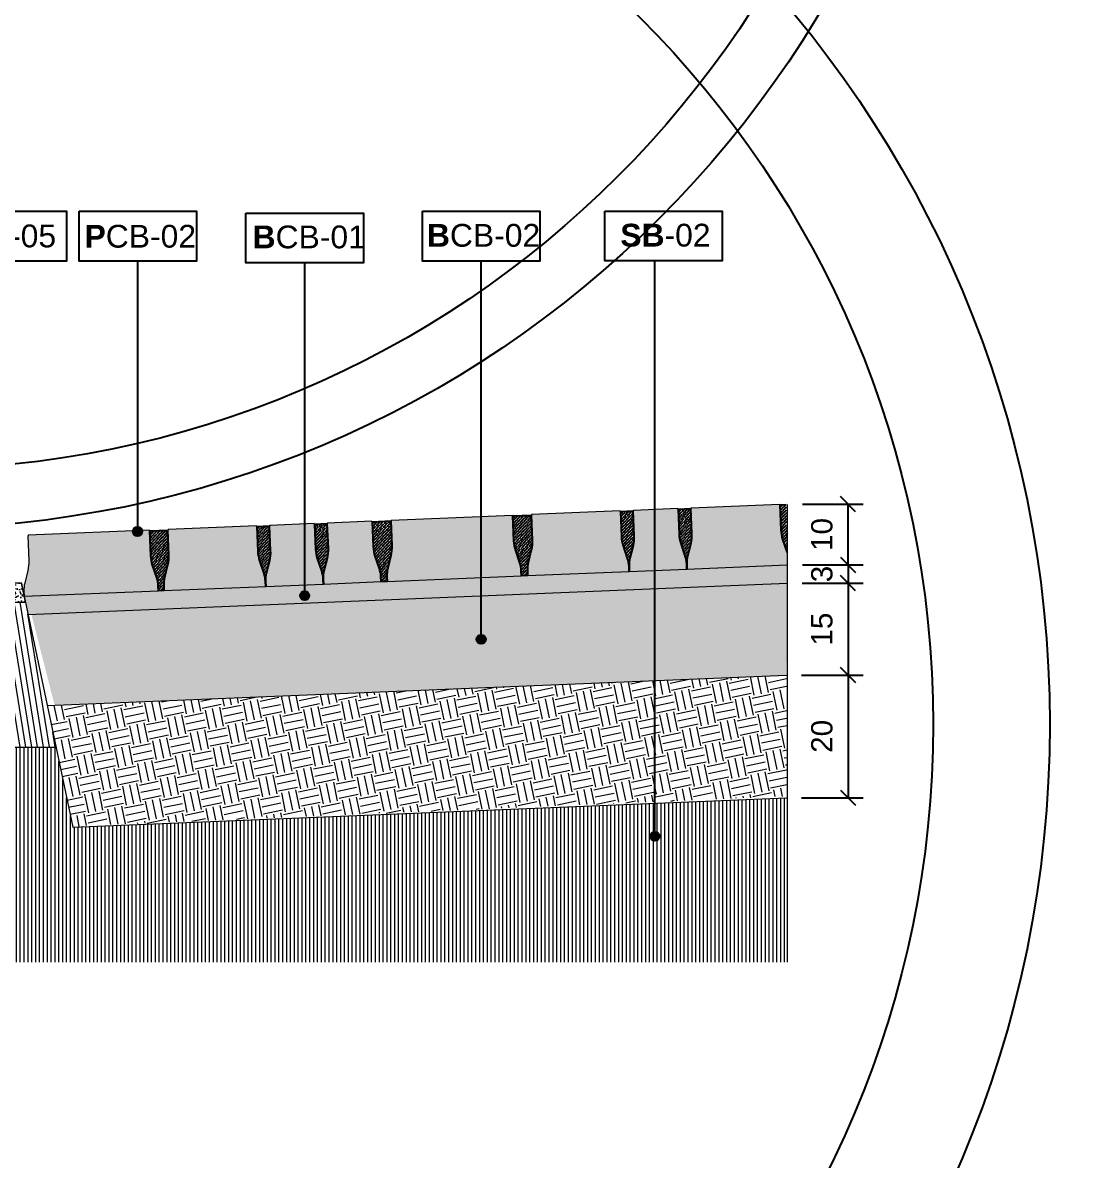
# Model space of a CAD drawing. Header units: metres. Extents: x -325 to 301, y -147 to 149.
# Drawn here: x 38.048 to 39.783, y 74.976 to 76.848 of the extents above; entities that cross this region are included whole.
import ezdxf

# ---------------------------------------------------------------- set-up
doc = ezdxf.new("R2010")
doc.units = ezdxf.units.M
doc.layers.get('Defpoints').update_dxf_attribs({"lineweight": 13})
doc.layers.add('-aux', color=50, linetype='Continuous', plot=False)
doc.layers.add('-AUX_MON', color=3, linetype='Continuous', plot=False)
doc.layers.add('0-TX-1_25', color=7, linetype='Continuous', true_color=0x3f4f7f)
doc.layers.add('EIT_3 TR sorra', color=7, linetype='Continuous', true_color=0xd8ceb0)
doc.layers.add('03-TR-Paviment_05_Open Joint Precast Pavements', color=7, linetype='Continuous', lineweight=5, true_color=0xb3b3b3)
doc.layers.add('3-TR tot_u', color=7, linetype='Continuous', lineweight=5, true_color=0x787878)
for name, color, linetype, lineweight in [('1-CM', 7, 'Continuous', 0), ('2-L-secció', 1, 'Continuous', 0), ('3-TR Formigó', 252, 'Continuous', 0), ('3-TR Seleccionat', 44, 'Continuous', 0), ('3-TR Tot-u', 37, 'Continuous', 0)]:
    doc.layers.add(name, color=color, linetype=linetype, lineweight=lineweight)
doc.layers.add('A-KEYPLAN_HATCH', color=7, linetype='Continuous')
doc.layers.add('A_TEXT_2', color=7, linetype='Continuous')
doc.styles.get("Standard").update_dxf_attribs({"font": 'arial.ttf'})
doc.dimstyles.new('ISO-25', dxfattribs={"dimtxt": 0.1, "dimasz": 0.1, "dimexe": 0.1, "dimexo": 0.1, "dimgap": 0.1, "dimtad": 1, "dimdec": 0, "dimlfac": 100, "dimzin": 9, "dimtxsty": 'Standard', "dimblk": 'OBLIQUE', "dimcen": 0.1, "dimadec": 0, "dimazin": 0, "dimtfac": 1, "dimtdec": 0, "dimtmove": 0, "dimatfit": 3, "dimldrblk": 'OBLIQUE', "dimfxl": 1, "dimarcsym": 0})
pattern_1 = [(46.79627933813833, (12.79471816925827, 4.584944828338198), (0.001601151891477259, 0.006690447711066968), [0.00853281250000006, -0.001706562500000013, 0, -0.001706562500000013])]

# ---------------------------------------------------------------- blocks, each defined once
blk = doc.blocks.new('hatch keyplan 2')
at = {"layer": 'A-KEYPLAN_HATCH'}
blk.add_lwpolyline([(0, 0.005476596624248486), (0.012874798693294, 0.005476596623793739), (0.012874798693294, -2.273736754432321e-13), (0, 0)], close=True, dxfattribs=at)
blk = doc.blocks.new('hatch keyplan')
at = {"layer": 'A-KEYPLAN_HATCH'}
blk.add_blockref('hatch keyplan 2', (1.430579833341536, 0.8521467901477053), dxfattribs=at)
blk = doc.blocks.new('PCB03')
at = {"layer": 'A-KEYPLAN_HATCH'}
blk.add_blockref('hatch keyplan', (-1.42957983326266, -0.8521467901535917), dxfattribs=at)
at = {"layer": 'A_TEXT_2', "insert": (0.0002022692309803231, 0.0039881901570753), "char_height": 0.0025, "attachment_point": 1}
blk.add_mtext_dynamic_manual_height_columns('\\pi0.00139;{\\fArial|b1|i0|c0|p34;P}CB-02', width=0.01456192034901793, gutter_width=0.015, heights=[0], dxfattribs=at)
blk = doc.blocks.new('B-CB01')
at = {"layer": 'A-KEYPLAN_HATCH'}
blk.add_blockref('hatch keyplan', (-1.430579833341536, -0.8521467901477052), dxfattribs=at)
at = {"layer": 'A_TEXT_2', "insert": (-0.0007977308478921419, 0.004105509799023688), "char_height": 0.0025, "attachment_point": 1}
blk.add_mtext_dynamic_manual_height_columns('\\pi0.00152;{\\fArial|b1|i0|c0|p34;B}CB-01', width=0.01456192034901793, gutter_width=0.015, heights=[0], dxfattribs=at)
blk = doc.blocks.new('B-CB02')
at = {"layer": 'A-KEYPLAN_HATCH'}
blk.add_blockref('hatch keyplan', (-1.430579833341536, -0.8521467901477053), dxfattribs=at)
at = {"layer": 'A_TEXT_2', "insert": (-0.0007977308478888112, 0.004087061300781514), "char_height": 0.0025, "attachment_point": 1}
blk.add_mtext_dynamic_manual_height_columns('\\pi0.00129;{\\fArial|b1|i0|c0|p34;B}CB-02', width=0.01456192034901793, gutter_width=0.015, heights=[0], dxfattribs=at)
blk = doc.blocks.new('SB-02')
at = {"layer": 'A-KEYPLAN_HATCH'}
blk.add_blockref('hatch keyplan', (-1.430579833341138, -0.8521467901475916), dxfattribs=at)
at = {"layer": 'A_TEXT_2', "insert": (-0.0007977306930945227, 0.004083503112326525), "char_height": 0.0025, "attachment_point": 1}
blk.add_mtext_dynamic_manual_height_columns('\\pi0.00249;{\\fArial|b1|i0|c0|p34;SB}-02', width=0.01456192034901793, gutter_width=0.015, heights=[0], dxfattribs=at)
blk = doc.blocks.new('POINT')
at = {"layer": '0-TX-1_25'}
h = blk.add_hatch(dxfattribs=at)
h.set_pattern_fill('ANGLE', color=256)
h.set_pattern_definition([(0, (-83.74681484067048, -12.72584030761209), (0, 6.985), [5.08, -1.905]), (90, (-83.74681484067048, -12.72584030761209), (-6.985, 4.277078946022131e-16), [5.08, -1.905])])
edge = h.paths.add_edge_path()
edge.add_arc((0, 0), 0.0075, 0, 360)
h = blk.add_hatch(color=256, dxfattribs=at)
h.dxf.hatch_style = 1
edge = h.paths.add_edge_path()
edge.add_arc((0, 0), 0.0075, 0, 360)
blk.add_circle((0, 0), 0.0075, dxfattribs=at)
blk = doc.blocks.new('K04')
at = {"layer": 'A-KEYPLAN_HATCH'}
blk.add_blockref('hatch keyplan', (-1.429579833261921, -0.8521467901527103), dxfattribs=at)
at = {"layer": 'A_TEXT_2', "insert": (0.0002022691850191993, 0.004020148491213238), "char_height": 0.0025, "attachment_point": 1}
blk.add_mtext_dynamic_manual_height_columns('\\pi0.00244;{\\fArial|b1|i0|c0|p34;K}C-05', width=0.01456192034901793, gutter_width=0.015, heights=[0], dxfattribs=at)
blk = doc.blocks.new('_Oblique')
at = {"color": 0, "lineweight": -2}
blk.add_line((-0.499999999995058, -0.4999999998130015), (0.500000000028669, 0.500000000163238), dxfattribs=at)
blk = doc.blocks.new('*D1068')
at = {"layer": '0-TX-1_25', "color": 0, "lineweight": -2, "transparency": 16777216}
for p, q in [((39.33098724827452, 76.0559426358903), (39.43093028781501, 76.0559426358903)), ((39.40593028781501, 75.95594263589031), (39.40593028781501, 76.0559426358903)), ((39.33098724827452, 75.95594263589031), (39.43093028781501, 75.95594263589031))]:
    blk.add_line(p, q, dxfattribs=at)
at = {"layer": 'Defpoints', "color": 0, "transparency": 16777216}
for p in [(39.30598724827453, 76.0559426358903), (39.40593028781501, 76.0559426358903), (39.30598724827453, 75.95594263589031)]:
    blk.add_point(p, dxfattribs=at)
at = {"layer": '0-TX-1_25', "color": 0, "lineweight": -2, "transparency": 16777216, "xscale": 0.025, "yscale": 0.025, "zscale": 0.025}
for p, rotation in [((39.40593028781501, 76.0559426358903), 90), ((39.40593028781501, 75.95594263589031), 270)]:
    blk.add_blockref('_Oblique', p, dxfattribs=dict(at, rotation=rotation))
at = {"layer": '0-TX-1_25', "color": 0, "transparency": 16777216, "insert": (39.36306023324477, 76.00594263589028), "char_height": 0.035, "attachment_point": 5, "rotation": 90}
blk.add_mtext('10', dxfattribs=at)
blk = doc.blocks.new('*D1069')
at = {"layer": '0-TX-1_25', "color": 0, "lineweight": -2, "transparency": 16777216}
for p, q in [((39.40593028781481, 75.95594263589031), (39.40593028781481, 75.98094263589032)), ((39.33098724827452, 75.95594263589031), (39.43093028781481, 75.95594263589031)), ((39.40593028781481, 75.95594263589031), (39.40593028781481, 75.92568268099716)), ((39.3306427503166, 75.92568268099716), (39.43093028781481, 75.92568268099716)), ((39.40593028781481, 75.92568268099716), (39.40593028781481, 75.90068268099715))]:
    blk.add_line(p, q, dxfattribs=at)
at = {"layer": 'Defpoints', "color": 0, "transparency": 16777216}
for p in [(39.30598724827453, 75.95594263589031), (39.3056427503166, 75.92568268099716), (39.40593028781481, 75.92568268099716)]:
    blk.add_point(p, dxfattribs=at)
at = {"layer": '0-TX-1_25', "color": 0, "lineweight": -2, "transparency": 16777216, "xscale": 0.025, "yscale": 0.025, "zscale": 0.025}
for p, rotation in [((39.40593028781481, 75.95594263589031), 270), ((39.40593028781481, 75.92568268099716), 90)]:
    blk.add_blockref('_Oblique', p, dxfattribs=dict(at, rotation=rotation))
at = {"layer": '0-TX-1_25', "color": 0, "transparency": 16777216, "insert": (39.36304829600036, 75.9408126584437), "char_height": 0.035, "attachment_point": 5, "rotation": 90}
blk.add_mtext('3', dxfattribs=at)
blk = doc.blocks.new('*D1070')
at = {"layer": '0-TX-1_25', "color": 0, "lineweight": -2, "transparency": 16777216}
for p, q in [((39.33097133995167, 75.92573532319112), (39.43093028781507, 75.92573532319112)), ((39.40593028781507, 75.92573532319112), (39.40593028781507, 75.77456181768581)), ((39.32960458709737, 75.77456181768581), (39.43093028781507, 75.77456181768581))]:
    blk.add_line(p, q, dxfattribs=at)
at = {"layer": 'Defpoints', "color": 0, "transparency": 16777216}
for p in [(39.30597133995168, 75.92573532319112), (39.30460458709737, 75.77456181768581), (39.40593028781507, 75.77456181768581)]:
    blk.add_point(p, dxfattribs=at)
at = {"layer": '0-TX-1_25', "color": 0, "lineweight": -2, "transparency": 16777216, "xscale": 0.025, "yscale": 0.025, "zscale": 0.025}
for p, rotation in [((39.40593028781507, 75.92573532319112), 90), ((39.40593028781507, 75.77456181768581), 270)]:
    blk.add_blockref('_Oblique', p, dxfattribs=dict(at, rotation=rotation))
at = {"layer": '0-TX-1_25', "color": 0, "transparency": 16777216, "insert": (39.36306023324483, 75.85014857043844), "char_height": 0.035, "attachment_point": 5, "rotation": 90}
blk.add_mtext('15', dxfattribs=at)
blk = doc.blocks.new('*D1071')
at = {"layer": '0-TX-1_25', "color": 0, "lineweight": -2, "transparency": 16777216}
for p, q in [((39.33089175396401, 75.7746145017928), (39.43093028781509, 75.7746145017928)), ((39.4059302878151, 75.7746145017928), (39.4059302878151, 75.57271883529805)), ((39.32964061799422, 75.57271883529805), (39.43093028781509, 75.57271883529805))]:
    blk.add_line(p, q, dxfattribs=at)
at = {"layer": 'Defpoints', "color": 0, "transparency": 16777216}
for p in [(39.30589175396401, 75.7746145017928), (39.30464061799422, 75.57271883529805), (39.4059302878151, 75.57271883529805)]:
    blk.add_point(p, dxfattribs=at)
at = {"layer": '0-TX-1_25', "color": 0, "lineweight": -2, "transparency": 16777216, "xscale": 0.025, "yscale": 0.025, "zscale": 0.025}
for p, rotation in [((39.4059302878151, 75.7746145017928), 90), ((39.4059302878151, 75.57271883529805), 270)]:
    blk.add_blockref('_Oblique', p, dxfattribs=dict(at, rotation=rotation))
at = {"layer": '0-TX-1_25', "color": 0, "transparency": 16777216, "insert": (39.36306023324485, 75.6736666685454), "char_height": 0.035, "attachment_point": 5, "rotation": 90}
blk.add_mtext('20', dxfattribs=at)

msp = doc.modelspace()

# ---------------------------------------------------------------- hatches: boundary and pattern name
at = {"layer": '03-TR-Paviment_05_Open Joint Precast Pavements'}
h = msp.add_hatch(color=256, dxfattribs=at)
h.dxf.hatch_style = 1
h.paths.add_polyline_path([(39.30598724827451, 75.95594263589028), (39.30599801248646, 75.97638212025812, 0.005990893516902897), (39.30564572645085, 75.9774875595508), (39.29884877589939, 75.99796437779122, -0.069922522780764), (39.29598765229232, 76.01360993428578), (39.29429151242408, 76.0547002184313), (39.29349498471321, 76.05466733972571), (39.14775837911458, 76.0494963688422), (39.14779319399588, 76.04865300801187), (39.14869280511919, 76.00752984761746, -0.06992249319359209), (39.1471308657725, 75.99170172290859), (39.14204465783909, 75.97073435902158, 0.0699224727899149), (39.14072125531323, 75.95732348518723), (39.14105927508427, 75.94913468074809)])
h = msp.add_hatch(color=256, dxfattribs=at)
h.dxf.hatch_style = 1
edge = h.paths.add_edge_path()
edge.add_line((38.868836559657, 75.93790477551984), (38.86849853985031, 75.94609358076866))
edge.add_arc((38.82012217814017, 75.94409668511116), 0.04841755843263124, 2.363732459721335, 18.36275158611052)
edge.add_line((38.86607436373364, 75.95934977016832), (38.85927740885285, 75.9798265998276))
edge.add_arc((38.91351225962812, 75.99782897905125), 0.05714459463788436, 182.3637299597449, 198.3627490860295, ccw=False)
edge.add_line((38.85641628712452, 75.99547215487516), (38.85472014732945, 76.03656243722116))
edge.add_line((38.85472014732945, 76.03656243722116), (38.85392362059982, 76.03652955739317))
edge.add_line((38.85392362059982, 76.03652955739317), (38.85388880772157, 76.03737291504821))
edge.add_line((38.85388880772157, 76.03737291504821), (38.65448716697602, 76.02914194444581))
edge.add_line((38.65448716697602, 76.02914194444581), (38.6545219789543, 76.02829858605232))
edge.add_line((38.6545219789543, 76.02829858605232), (38.65372545209263, 76.02826570924822))
edge.add_line((38.65372545209263, 76.02826570924822), (38.65542159240369, 75.98717542575947))
edge.add_arc((38.59832562064926, 75.98481859778171), 0.05714459404615684, -13.635285327070221, 2.3637337992128096, ccw=False)
edge.add_line((38.65385965175087, 75.97134729426999), (38.64877344552349, 75.95037994230876))
edge.add_arc((38.69582639893564, 75.93896595715366), 0.04841755344838625, 166.3647148787963, 182.363734005184)
edge.add_line((38.64745004225937, 75.93696906039685), (38.64778806249064, 75.92878025609879))
edge.add_line((38.64778806249064, 75.92878025609879), (38.868836559657, 75.93790477551984))
h = msp.add_hatch(color=256, dxfattribs=at)
h.dxf.hatch_style = 1
edge = h.paths.add_edge_path()
edge.add_line((39.04617684687119, 75.94522158882867), (39.04583882517317, 75.95341039469407))
edge.add_arc((38.99746246327176, 75.95141350577818), 0.04841755834569468, 2.363724479380584, 18.36274360577033)
edge.add_line((39.04341465090722, 75.96666658440758), (39.03661769601626, 75.9871434142995))
edge.add_arc((39.09085254432388, 76.00514579306582), 0.05714459215180658, 182.3637303040123, 198.3627494302961, ccw=False)
edge.add_line((39.03375657431841, 76.0027889686492), (39.03206043454365, 76.04387925053001))
edge.add_line((39.03206043454365, 76.04387925053001), (39.03126390639805, 76.04384637110627))
edge.add_line((39.03126390639805, 76.04384637110627), (39.03122909445024, 76.04468972880194))
edge.add_line((39.03122909445024, 76.04468972880194), (38.88552730172984, 76.03867540026337))
edge.add_line((38.88552730172984, 76.03867540026337), (38.88556211564008, 76.03783204032285))
edge.add_line((38.88556211564008, 76.03783204032285), (38.88476558730152, 76.0377991653187))
edge.add_line((38.88476558730152, 76.0377991653187), (38.88646172722861, 75.99670887994876))
edge.add_arc((38.82936576174954, 75.99435205483555), 0.05714458765798871, -13.635287937257772, 2.3637311890257138, ccw=False)
edge.add_line((38.88489978602932, 75.98088075029985), (38.8798135811976, 75.95991339839956))
edge.add_arc((38.92686653179101, 75.94849941015427), 0.04841755143756959, 166.3647105386859, 182.363729665075)
edge.add_line((38.87849017697258, 75.94650251714486), (38.8788281967691, 75.93831371212865))
edge.add_line((38.8788281967691, 75.93831371212865), (39.04617684687119, 75.94522158882867))
h = msp.add_hatch(color=256, dxfattribs=at)
h.dxf.hatch_style = 1
edge = h.paths.add_edge_path()
edge.add_line((39.14105927508427, 75.94913468074809), (39.14072125621819, 75.95732348580493))
edge.add_arc((39.09234488903098, 75.95532658563238), 0.04841756409125618, 2.363737530836246, 18.36275665722721)
edge.add_line((39.13829707864492, 75.9705796765393), (39.1315001237946, 75.99105650550077))
edge.add_arc((39.18573497158462, 76.00905888246966), 0.05714459109431858, 182.3637287570819, 198.3627478833649, ccw=False)
edge.add_line((39.12863900257211, 76.00670205963819), (39.12694286329304, 76.04779234084147))
edge.add_line((39.12694286329304, 76.04779234084147), (39.12614633556187, 76.0477594626011))
edge.add_line((39.12614633556187, 76.0477594626011), (39.12611152407928, 76.04860282031709))
edge.add_line((39.12611152407928, 76.04860282031709), (39.05287609555518, 76.04557978232448))
edge.add_line((39.05287609555518, 76.04557978232448), (39.05291090801899, 76.04473642348606))
edge.add_line((39.05291090801899, 76.04473642348606), (39.05211438061085, 76.04470354852253))
edge.add_line((39.05211438061085, 76.04470354852253), (39.05381052009304, 76.00361326266707))
edge.add_arc((38.99671455747846, 76.00125643127855), 0.05714458505474416, -13.635281532239219, 2.3637375940435277, ccw=False)
edge.add_line((39.05224858073431, 75.98778513356461), (39.04716237451709, 75.96681778137079))
edge.add_arc((39.0942153252709, 75.95540379479084), 0.04841755120086495, 166.3647124986031, 182.3637316249928)
edge.add_line((39.04583897075728, 75.95340690013639), (39.04617699195962, 75.9452180949485))
edge.add_line((39.04617699195962, 75.9452180949485), (39.14105927508427, 75.94913468074809))
h = msp.add_hatch(color=256, dxfattribs=at)
h.dxf.hatch_style = 1
edge = h.paths.add_edge_path()
edge.add_line((38.44803214463359, 75.92053116039257), (38.44769412341095, 75.92871996604568))
edge.add_arc((38.3993177640075, 75.92672307688923), 0.04841755585977827, 2.363724885709023, 18.36274401209723)
edge.add_line((38.44526994917545, 75.94197615506137), (38.4384729942642, 75.9624529854185))
edge.add_arc((38.49270784257176, 75.98045536418483), 0.05714459215176385, 182.3637303040425, 198.3627494303253, ccw=False)
edge.add_line((38.43561187256633, 75.97809853976818), (38.43391573138577, 76.01918882182066))
edge.add_line((38.43391573138577, 76.01918882182066), (38.43311920417059, 76.01915594243756))
edge.add_line((38.43311920417059, 76.01915594243756), (38.43308439269816, 76.01999929992093))
edge.add_line((38.43308439269816, 76.01999929992093), (38.28738259952271, 76.01398497112943))
edge.add_line((38.28738259952271, 76.01398497112943), (38.2874174134431, 76.01314161095631))
edge.add_line((38.2874174134431, 76.01314161095631), (38.28662088510453, 76.01310873595216))
edge.add_line((38.28662088510453, 76.01310873595216), (38.288317025507, 75.97201845036993))
edge.add_arc((38.23122106331794, 75.96966162586644), 0.05714458434562958, -13.635288412017019, 2.3637307142655004, ccw=False)
edge.add_line((38.2867550842671, 75.95619032165143), (38.28166887897014, 75.93522296973086))
edge.add_arc((38.32872183039632, 75.92380898140537), 0.04841755226576666, 166.3647106787782, 182.3637298051657)
edge.add_line((38.28034547475528, 75.92181208824353), (38.28068349407643, 75.9136232834396))
edge.add_line((38.28068349407643, 75.9136232834396), (38.44803214463359, 75.92053116039257))
h = msp.add_hatch(color=256, dxfattribs=at)
h.dxf.hatch_style = 1
edge = h.paths.add_edge_path()
edge.add_line((38.54291457544854, 75.92444418204374), (38.54257655610708, 75.93263298731287))
edge.add_arc((38.49420018924053, 75.93063609047101), 0.04841756363349935, 2.363733608400318, 18.36275273478948)
edge.add_line((38.54015237946425, 75.94588917808787), (38.53335542507914, 75.96636600706967))
edge.add_arc((38.5875902709192, 75.98436838537872), 0.05714458966583664, 182.3637306482895, 198.3627497745718, ccw=False)
edge.add_line((38.53049430341175, 75.98201156072155), (38.52879816414283, 76.02310184169221))
edge.add_line((38.52879816414283, 76.02310184169221), (38.52800163684642, 76.02306896416998))
edge.add_line((38.52800163684642, 76.02306896416998), (38.52796682441308, 76.02391232231057))
edge.add_line((38.52796682441308, 76.02391232231057), (38.45473139687019, 76.02088928319553))
edge.add_line((38.45473139687019, 76.02088928319553), (38.45476620789772, 76.02004592522663))
edge.add_line((38.45476620789772, 76.02004592522663), (38.45396968097511, 76.02001304981817))
edge.add_line((38.45396968097511, 76.02001304981817), (38.4556658213979, 75.97892276377074))
edge.add_arc((38.39856986064111, 75.97656593612963), 0.05714458304398413, -13.635285209550489, 2.3637339167328264, ccw=False)
edge.add_line((38.45410388107827, 75.96309463532548), (38.4490176758321, 75.94212728224184))
edge.add_arc((38.49607062626521, 75.93071329233119), 0.04841755167438121, 166.364708578782, 182.3637277051688)
edge.add_line((38.44769427114186, 75.92871640096682), (38.44803229277895, 75.92052759649708))
edge.add_line((38.44803229277895, 75.92052759649708), (38.54291457544854, 75.92444418204374))
h = msp.add_hatch(color=256, dxfattribs=at)
h.dxf.hatch_style = 1
edge = h.paths.add_edge_path()
edge.add_line((38.63779656887835, 75.92836782996845), (38.63745855048764, 75.93655663481297))
edge.add_arc((38.58908218413303, 75.93455973456024), 0.04841756326267164, 2.363737666271002, 18.36275679265916)
edge.add_line((38.63503437292452, 75.94981282531475), (38.62823741899449, 75.97028965454946))
edge.add_arc((38.6824722673021, 75.98829203331582), 0.05714459215181553, 182.3637303040404, 198.3627494303231, ccw=False)
edge.add_line((38.62537629729663, 75.98593520889916), (38.62368015757265, 76.02702548961692))
edge.add_line((38.62368015757265, 76.02702548961692), (38.62288363029654, 76.02699261162947))
edge.add_line((38.62288363029654, 76.02699261162947), (38.62284881835889, 76.02783596909254))
edge.add_line((38.62284881835889, 76.02783596909254), (38.54961339076522, 76.02481293114054))
edge.add_line((38.54961339076522, 76.02481293114054), (38.54964820230875, 76.02396957202889))
edge.add_line((38.54964820230875, 76.02396957202889), (38.54885167489046, 76.02393669729798))
edge.add_line((38.54885167489046, 76.02393669729798), (38.55054781534371, 75.9828464105527))
edge.add_arc((38.49345185571438, 75.98048958141898), 0.05714458197903559, -13.635283667642625, 2.36373545864069, ccw=False)
edge.add_line((38.54898587547914, 75.96701828236037), (38.54389966927207, 75.94605092993395))
edge.add_arc((38.59095262002588, 75.93463694335398), 0.0484175512008683, 166.3647124985868, 182.363731624976)
edge.add_line((38.54257626551226, 75.93264004869954), (38.54291428618844, 75.924451244887))
edge.add_line((38.54291428618844, 75.924451244887), (38.63779656887835, 75.92836782996845))
h = msp.add_hatch(color=256, dxfattribs=at)
h.dxf.hatch_style = 1
edge = h.paths.add_edge_path()
edge.add_line((38.2717036001388, 75.91332619473064), (38.27136558126256, 75.92151500002008))
edge.add_arc((38.22298921839904, 75.91951810111199), 0.04841755971908908, 2.363736246801412, 18.36275537319137)
edge.add_line((38.26894140420528, 75.93477118961172), (38.26214445022446, 75.95524802000948))
edge.add_arc((38.31637929874486, 75.97325040221835), 0.05714459343827203, 182.3637335127066, 198.3627526389883, ccw=False)
edge.add_line((38.25928332758601, 75.97089357455117), (38.25758718826632, 76.01198385668489))
edge.add_line((38.25758718826632, 76.01198385668489), (38.25679066108162, 76.01195097660396))
edge.add_line((38.25679066108162, 76.01195097660396), (38.25675584820338, 76.012794334259))
edge.add_line((38.25675584820338, 76.012794334259), (38.05735420791289, 76.00456336390953))
edge.add_line((38.05735420791289, 76.00456336390953), (38.05738901941578, 76.00372000572831))
edge.add_line((38.05738901941578, 76.00372000572831), (38.05659249253381, 76.00368712938945))
edge.add_line((38.05659249253381, 76.00368712938945), (38.05828863287534, 75.96259684520288))
edge.add_arc((38.00119266255312, 75.96024001408746), 0.05714459274456301, -13.635282124561513, 2.36373700172021, ccw=False)
edge.add_line((38.0567266931428, 75.94676871398661), (38.05164048594435, 75.92580136291521))
edge.add_arc((38.09869344018917, 75.91438737767996), 0.0484175542764766, 166.3647150189098, 182.3637341452967)
edge.add_line((38.0503170826904, 75.9123904807707), (38.05065510341736, 75.90420167579511))
edge.add_line((38.05065510341736, 75.90420167579511), (38.2717036001388, 75.91332619473064))
at = {"layer": '3-TR Formigó'}
h = msp.add_hatch(dxfattribs=at)
h.set_pattern_fill('ANSI31', color=256, scale=0.003, angle=234.1752438963392, style=0)
h.set_pattern_definition([(279.1752438963392, (40.83077746486972, 75.60583136726665), (0.009403130041245794, 0.001518805592372136), [])])
h.paths.add_polyline_path([(38.05269888255848, 75.89451668870946), (37.73919030023508, 75.89454915711103), (37.68028878390385, 75.65606938938946), (38.10303192722471, 75.65606938939132)])
at = {"layer": '3-TR Seleccionat'}
h = msp.add_hatch(dxfattribs=at)
h.set_pattern_fill('ANSI31', color=256, scale=0.002, angle=225, style=0)
h.set_pattern_definition([(270, (2.332024035183188, -6.39956771507714), (0.006350000000000001, -8.673617379884035e-19), [])])
h.paths.add_polyline_path([(44.68873385197232, 74.98201356579112), (44.6894063848703, 74.98101957709282), (44.68940638887445, 74.9815176081148)])
h.paths.add_polyline_path([(38.130881968894, 75.52413286009981), (38.10303192722472, 75.65606938939132), (36.30564276861191, 75.65606938939132), (36.30564275031659, 75.30179715252044), (39.30564275031659, 75.30179715252044), (39.30464061799421, 75.57271883529802)])
at = {"layer": '3-TR Tot-u'}
h = msp.add_hatch(dxfattribs=at)
h.set_pattern_fill('EARTH', color=256, scale=0.005, angle=-78.3247561036608, style=0)
h.set_pattern_definition([(281.6752438963392, (7.48864499165183, -6.362474219193651), (0.03751816591082308, -0.02466804059279848), [0.03174999999999998, -0.03174999999999998]), (281.6752438963392, (7.500304905371257, -6.360064820696516), (0.03751816591082308, -0.02466804059279848), [0.03174999999999998, -0.03174999999999998]), (281.6752438963392, (7.511964819090691, -6.357655422199394), (0.03751816591082308, -0.02466804059279848), [0.03174999999999998, -0.03174999999999998]), (11.67524389633919, (7.51665458982954, -6.360738927273491), (0.02466804059279848, 0.03751816591082308), [0.03175, -0.03175]), (11.67524389633919, (7.519063988326669, -6.372398840992918), (0.02466804059279848, 0.03751816591082308), [0.03175, -0.03175]), (11.67524389633919, (7.521473386823798, -6.384058754712345), (0.02466804059279848, 0.03751816591082308), [0.03175, -0.03175])])
h.paths.add_polyline_path([(38.08864434857995, 75.72422897111983), (38.130881968894, 75.52413286009981), (38.15151117082626, 75.52666210510036), (39.30564275031659, 75.57524808029856), (39.30460458709737, 75.77456181768578)])
at = {"layer": '3-TR tot_u'}
h = msp.add_hatch(dxfattribs=at)
h.set_pattern_fill('AR-CONC', color=256, scale=9e-05, angle=90.26641431039367)
h.set_pattern_definition([(140.2664143103937, (-45.69203552218789, 53.09925101507584), (0.001358261347982061, 0.01640311316296629), [0.0017145, -0.0188595]), (85.26641431039367, (-45.69203552218789, 53.09925101507584), (-0.01718018148039424, -0.003251827319955159), [0.0013716, -0.0150876525753]), (190.7178590103937, (-45.69192233404837, 53.10061793678382), (-0.01582191943130427, 0.01315128580300938), [0.001457100792, -0.016028122014]), (136.4506143103937, (-45.69660747276305, 53.09922975623535), (0.003670327151181657, 0.02441444385953116), [0.00257175, -0.02828925]), (186.9019719203937, (-45.69630161461819, 53.10126429140553), (-0.02236745963156911, 0.02126259792724011), [0.0021856520826, -0.0240422047344]), (81.45056548039366, (-45.69660747276305, 53.09922975623535), (-0.02236745963047776, 0.02126259792845786), [0.0020573970363, -0.0226313758728]), (111.2664143103937, (-45.69547511453953, 53.10152104623305), (0.009140320580882877, 0.01368794375791834), [0.0017145, -0.0188595]), (56.2664143103937, (-45.69547511453953, 53.10152104623305), (-0.01660260073058194, 0.005485043237329697), [0.0013716, -0.0150876]), (161.7178593103937, (-45.69471342115318, 53.10266170821238), (-0.007462280235117282, 0.01917298696442482), [0.001457100791999997, -0.01602809438399995]), (127.7664143103937, (-45.69203552218789, 53.09925101507584), (-0.007611163754578943, 0.0002425866008496274), [0, -0.01490472, 0, -0.0153162, 0, -0.01514475]), (97.76641431039367, (-45.69203552218789, 53.09925101507584), (-0.009044117031634472, 0.005971780936707849), [0, -0.00873252, 0, -0.01456182, 0, -0.005772150000000001]), (57.76641431039366, (-45.69201181858074, 53.09415329018454), (0.0004588392826058817, 0.01220541901602734), [0, -0.005715, 0, -0.0178308, 0, -0.0236601]), (47.76641431039366, (-45.69200118916049, 53.09186731489696), (-0.002350348719380294, 0.0133208416991804), [0, -0.0074295, 0, -0.01184148, 0, -0.0168021])])
h.paths.add_polyline_path([(38.05269888255848, 75.89451668870946), (38.04658977021629, 75.92577116838906), (37.74658997537307, 75.92577118282455), (37.73919030023508, 75.89454915711103)])
h = msp.add_hatch(dxfattribs=at)
h.set_pattern_fill('AR-CONC', color=256, scale=0.0002, angle=92.76641431039366)
h.set_pattern_definition([(142.7664143103937, (7.903914158672158, 3.05319583989838), (0.001425499637982192, 0.03654832791499651), [0.00381, -0.04191]), (87.76641431039366, (7.903914158672158, 3.05319583989838), (-0.03782663786428251, -0.00888471398198353), [0.003048, -0.033528116834]), (193.2178590103937, (7.904032950054429, 3.056241524117698), (-0.03640113666588819, 0.02766361391216458), [0.00323800176, -0.03561804892000001]), (138.9506143103937, (7.89376599913066, 3.05270547480961), (0.005781979397763339, 0.05455845364564361), [0.005715, -0.062865]), (189.4019719203937, (7.894247825481739, 3.057252008339431), (-0.05171918280356621, 0.04503712390971422), [0.004857004627999998, -0.05342712163199999]), (83.95056548039366, (7.89376599913066, 3.05270547480961), (-0.05171918280126133, 0.04503712391252356), [0.004571993414, -0.050291946384]), (113.7664143103937, (7.896057856471649, 3.05790214585255), (0.01896569177779449, 0.03127469122782598), [0.00381, -0.04191]), (58.76641431039369, (7.896057856471649, 3.05790214585255), (-0.03739122879823608, 0.01056806093114348), [0.003048, -0.033528]), (164.2178593103936, (7.897638330796725, 3.060508370120876), (-0.01842553720709145, 0.04184275208225885), [0.003238001759999997, -0.03561798751999995]), (130.2664143103937, (7.903914158672158, 3.05319583989838), (-0.01692111353798331, -0.0001991968621190574), [0, -0.0331216, 0, -0.034036, 0, -0.033655]), (100.2664143103937, (7.903914158672158, 3.05319583989838), (-0.02065776547149289, 0.01238132951180916), [0, -0.0194056, 0, -0.0323596, 0, -0.012827]), (60.26641431039366, (7.904460915746138, 3.041880642009614), (-0.000164422957193407, 0.02714181433339982), [0, -0.0127, 0, -0.039624, 0, -0.052578]), (50.26641431039366, (7.904706098290523, 3.036806562238867), (-0.006509241471784335, 0.02934587208512303), [0, -0.01651, 0, -0.0263144, 0, -0.037338])])
h.paths.add_polyline_path([(38.06274006940434, 75.87423505581586), (39.30564275031659, 75.92568268099713), (39.30460458709737, 75.77456181768578), (38.10054437587981, 75.72567144615817)])
at = {"layer": 'EIT_3 TR sorra'}
h = msp.add_hatch(dxfattribs=at)
h.set_pattern_fill('ANSI36', color=256, scale=0.001075000000000009, angle=1.796279338138355, style=0, double=1)
h.set_pattern_definition(pattern_1)
edge = h.paths.add_edge_path()
edge.add_line((39.30564587442252, 75.97748405658817), (39.29884892083066, 75.99796089083526))
edge.add_arc((39.35308377083939, 76.01596327195043), 0.05714459450625844, 182.3637319913938, 198.3627511281123, ccw=False)
edge.add_line((39.29598779855088, 76.0136064457552), (39.29429151609504, 76.05470021975684))
edge.add_line((39.29429151609504, 76.05470021975684), (39.30431841648892, 76.05511411254281))
edge.add_line((39.30431841648892, 76.05511411254281), (39.30611346421689, 76.01400076023327))
edge.add_line((39.30611346421689, 76.01400076023327), (39.30680024875628, 75.99827080816083))
edge.add_line((39.30680024875628, 75.99827080816083), (39.30600118940104, 75.98241456335184))
edge.add_line((39.30600118940104, 75.98241456335184), (39.30564587442252, 75.97748405658817))
h = msp.add_hatch(dxfattribs=at)
h.set_pattern_fill('ANSI36', color=256, scale=0.001075000000000009, angle=1.796279338138355, style=0, double=1)
h.set_pattern_definition([(46.79627933813833, (12.62736923030389, 4.578043941087706), (0.001601151891477259, 0.006690447711066968), [0.00853281250000006, -0.001706562500000013, 0, -0.001706562500000013])])
edge = h.paths.add_edge_path()
edge.add_line((38.87882819581835, 75.93831371255324), (38.86883670663676, 75.93790128102309))
edge.add_line((38.86883670663676, 75.93790128102309), (38.86849868498952, 75.94609008572544))
edge.add_arc((38.82012232859528, 75.94409319291748), 0.0484175530037335, 2.363729349992615, 18.36274847610691)
edge.add_line((38.86607450986421, 75.95934627377008), (38.85927755480062, 75.97982310761634))
edge.add_arc((38.91351239765565, 75.99782548367064), 0.05714458612248664, 182.3637294456173, 198.3627485718353, ccw=False)
edge.add_line((38.85641643363906, 75.99546866035809), (38.85472014968601, 76.0365624366249))
edge.add_line((38.85472014968601, 76.0365624366249), (38.88476544232481, 76.03780265664017))
edge.add_line((38.88476544232481, 76.03780265664017), (38.88646172444746, 75.99670887959428))
edge.add_arc((38.82936575680574, 75.99435205237869), 0.05714458990550808, -13.635285920564172, 2.3637332057460867, ccw=False)
edge.add_line((38.88489978374386, 75.98088074926784), (38.87981357837582, 75.95991339897552))
edge.add_arc((38.92686652330136, 75.94849941295672), 0.04841754540456478, 166.3647115180414, 182.3637306442543)
edge.add_line((38.87849017454492, 75.94650251936939), (38.87882819581835, 75.93831371255324))
edge.add_line((38.87882819581835, 75.93831371255324), (38.86883670663676, 75.93790128102309))
h = msp.add_hatch(dxfattribs=at)
h.set_pattern_fill('ANSI36', color=256, scale=0.001075000000000009, angle=1.796279338138355, style=0, double=1)
h.set_pattern_definition([(46.79627933813833, (12.53248709091263, 4.57412386041658), (0.001601151891477259, 0.006690447711066968), [0.00853281250000006, -0.001706562500000013, 0, -0.001706562500000013])])
edge = h.paths.add_edge_path()
edge.add_line((39.04617699239436, 75.94521809566663), (39.04583897164709, 75.95340690110744))
edge.add_arc((38.99746261592519, 75.95141000655396), 0.04841755240395237, 2.36373144664096, 18.36275057275267)
edge.add_line((39.04341479606673, 75.96666308889915), (39.03661784289447, 75.98713992212885))
edge.add_arc((39.0908526938826, 76.00514230479507), 0.05714459592442618, 182.3637331685074, 198.3627522947262, ccw=False)
edge.add_line((39.03375672022555, 76.00278547736835), (39.03206043727403, 76.04387925204752))
edge.add_line((39.03206043727403, 76.04387925204752), (39.05211423945745, 76.04470703768041))
edge.add_line((39.05211423945745, 76.04470703768041), (39.05381052097269, 76.00361326387075))
edge.add_arc((38.9967145470556, 76.00125643379057), 0.05714459629367747, -13.635283310347575, 2.363735815961377, ccw=False)
edge.add_line((39.05224858081557, 75.98778513170373), (39.04716237496199, 75.96681778185632))
edge.add_arc((39.09421531956692, 75.9554037925068), 0.04841754587817756, 166.3647075982129, 182.3637267244249)
edge.add_line((39.04583897020066, 75.95340690220955), (39.04617699192915, 75.94521809564633))
h = msp.add_hatch(dxfattribs=at)
h.set_pattern_fill('ANSI36', color=256, scale=0.001075000000000009, angle=1.796279338138355, style=0, double=1)
h.set_pattern_definition(pattern_1)
edge = h.paths.add_edge_path()
edge.add_line((39.14105942208435, 75.94913118578611), (39.14072140043711, 75.95731999048847))
edge.add_arc((39.09234504122416, 75.95532309459027), 0.04841755594748806, 2.363732866197555, 18.36275199230871)
edge.add_line((39.13829722435089, 75.9705761791903), (39.13150027068296, 75.9910530130975))
edge.add_arc((39.18573511765066, 76.00905538991397), 0.05714459026585299, 182.3637288718427, 198.3627479980599, ccw=False)
edge.add_line((39.12863914947063, 76.0066985670023), (39.12694286606403, 76.04779234142856))
edge.add_line((39.12694286606403, 76.04779234142856), (39.14699666768068, 76.04862012936722))
edge.add_line((39.14699666768068, 76.04862012936722), (39.14869294975255, 76.00752635348438))
edge.add_arc((39.09159698128828, 76.00516952611635), 0.05714459073364801, -13.635285801866075, 2.3637333244448087, ccw=False)
edge.add_line((39.14713100905911, 75.99169822292532), (39.14204480364029, 75.97073087379604))
edge.add_arc((39.18909775423428, 75.95931688555069), 0.04841755143814921, 166.364710538783, 182.3637296649961)
edge.add_line((39.14072139941527, 75.95731999254133), (39.14105942121485, 75.94913118434985))
h = msp.add_hatch(dxfattribs=at)
h.set_pattern_fill('ANSI36', color=256, scale=0.001075000000000009, angle=1.796279338138355, style=0, double=1)
h.set_pattern_definition([(46.79627933813833, (11.93434239171165, 4.549433362430372), (0.001601151891477259, 0.006690447711066968), [0.00853281250000006, -0.001706562500000013, 0, -0.001706562500000013])])
edge = h.paths.add_edge_path()
edge.add_line((38.44803229275863, 75.9205275969623), (38.44769427295196, 75.92871640221112))
edge.add_arc((38.39931791690939, 75.92671950432688), 0.04841755286171853, 2.363735369144681, 18.36275449525517)
edge.add_line((38.44527009644115, 75.9419725899622), (38.43847314369349, 75.96244942414263))
edge.add_arc((38.49270799355426, 75.9804518083015), 0.05714459532469086, 182.3637349449853, 198.3627540712046, ccw=False)
edge.add_line((38.43561202056951, 75.97809497912922), (38.43391573810351, 76.01918875336348))
edge.add_line((38.43391573810351, 76.01918875336348), (38.45396953934634, 76.02001653918836))
edge.add_line((38.45396953934634, 76.02001653918836), (38.45566582180218, 75.9789227651867))
edge.add_arc((38.39856984593523, 75.97656593644672), 0.05714459818660146, -13.635284733581784, 2.363734392730578, ccw=False)
edge.add_line((38.45410388120014, 75.96309463253417), (38.449017676277, 75.94212728272737))
edge.add_arc((38.49607061854415, 75.93071329528374), 0.04841754315699191, 166.3647091378502, 182.3637282640653)
edge.add_line((38.44769427195043, 75.92871640379876), (38.44803229320354, 75.92052759744782))
h = msp.add_hatch(dxfattribs=at)
h.set_pattern_fill('ANSI36', color=256, scale=0.001075000000000009, angle=1.796279338138355, style=0, double=1)
h.set_pattern_definition([(46.79627933813833, (12.19657346960222, 4.560254330099069), (0.001601151891477259, 0.006690447711066968), [0.00853281250000006, -0.001706562500000013, 0, -0.001706562500000013])])
edge = h.paths.add_edge_path()
edge.add_line((38.54291472290367, 75.9244406873347), (38.54257670079122, 75.93262949201673))
edge.add_arc((38.49420033991287, 75.9306325962789), 0.04841755760486957, 2.363732595300965, 18.36275172141335)
edge.add_line((38.5401525246847, 75.9458856811838), (38.53335557197767, 75.96636251443378))
edge.add_arc((38.5875904191581, 75.9843648946928), 0.05714459155226442, 182.3637320805535, 198.3627512067702, ccw=False)
edge.add_line((38.53049444982474, 75.98200806853056), (38.52879816689352, 76.02310184274452))
edge.add_line((38.52879816689352, 76.02310184274452), (38.54885196802464, 76.02392963112808))
edge.add_line((38.54885196802464, 76.02392963112808), (38.55054825059219, 75.98283585456774))
edge.add_arc((38.49345228706309, 75.98047902811435), 0.05714458576495756, -13.635286514063978, 2.3637326122467925, ccw=False)
edge.add_line((38.54898630983782, 75.96700772540434), (38.54390010403502, 75.94604037439387))
edge.add_arc((38.59095304947261, 75.9346263849642), 0.0484175467062679, 166.3647077383266, 182.3637268645378)
edge.add_line((38.54257669928385, 75.9326294945145), (38.54291472247908, 75.92444068638395))
h = msp.add_hatch(dxfattribs=at)
h.set_pattern_fill('ANSI36', color=256, scale=0.001075000000000009, angle=1.796279338138355, style=0, double=1)
h.set_pattern_definition([(46.79627933813833, (12.39632923961665, 4.56850699344283), (0.001601151891477259, 0.006690447711066968), [0.00853281250000006, -0.001706562500000013, 0, -0.001706562500000013])])
edge = h.paths.add_edge_path()
edge.add_line((38.64778820554555, 75.92877676609172), (38.63779671640458, 75.92836433363114))
edge.add_line((38.63779671640458, 75.92836433363114), (38.63745869428197, 75.93655313854578))
edge.add_arc((38.58908233705506, 75.93455624581796), 0.04841755383238313, 2.363729214588457, 18.36274834070176)
edge.add_line((38.6350345191465, 75.94980932682301), (38.62823756501334, 75.9702861607099))
edge.add_arc((38.68247240838607, 75.98828853856166), 0.05714458718007803, 182.3637309925434, 198.3627501187622, ccw=False)
edge.add_line((38.62537644337642, 75.98593171366396), (38.62368015989874, 76.02702548971847))
edge.add_line((38.62368015989874, 76.02702548971847), (38.65372545160709, 76.02826570969313))
edge.add_line((38.65372545160709, 76.02826570969313), (38.65542173462971, 75.9871719333857))
edge.add_arc((38.59832576677515, 75.98481510272754), 0.05714459026014556, -13.63528248062778, 2.363736645681513, ccw=False)
edge.add_line((38.65385979486671, 75.97134380286725), (38.64877358950883, 75.95037645234233))
edge.add_arc((38.695826534274, 75.93896246465816), 0.04841754564131757, 166.3647095581031, 182.363728684317)
edge.add_line((38.64745018521271, 75.93696557271589), (38.64778820554555, 75.92877676609172))
edge.add_line((38.64778820554555, 75.92877676609172), (38.63779671640458, 75.92836433363114))
h = msp.add_hatch(dxfattribs=at)
h.set_pattern_fill('ANSI36', color=256, scale=0.001075000000000009, angle=1.796279338138355, style=0, double=1)
h.set_pattern_definition([(46.79627933813833, (12.02922481061565, 4.553346646211625), (0.001601151891477259, 0.006690447711066968), [0.00853281250000006, -0.001706562500000013, 0, -0.001706562500000013])])
edge = h.paths.add_edge_path()
edge.add_line((38.28068377747498, 75.91361641890113), (38.27170691711152, 75.91324586793738))
edge.add_line((38.27170691711152, 75.91324586793738), (38.27136889544397, 75.92143467310495))
edge.add_arc((38.22198901065115, 75.91933520090902), 0.04942449600809024, 2.434564049882102, 18.43358317599467)
edge.add_line((38.26887757704252, 75.93496348128197), (38.26208062059343, 75.95544031483468))
edge.add_arc((38.31640143828317, 75.97325329660073), 0.05716689211317418, 182.4462923902858, 198.1554464372881, ccw=False)
edge.add_line((38.2592866440529, 75.97081324866804), (38.25759036011, 76.01190702470223))
edge.add_line((38.25759036011, 76.01190702470223), (38.28662102304085, 76.01310536318006))
edge.add_line((38.28662102304085, 76.01310536318006), (38.28831730659977, 75.97201158526467))
edge.add_arc((38.23122133813555, 75.96965475789662), 0.0571445907335918, -13.635285801850216, 2.363733324461407, ccw=False)
edge.add_line((38.28675536590634, 75.95618345470562), (38.28166915957738, 75.9352161050705))
edge.add_arc((38.32872210815438, 75.92380212206174), 0.04841754824352019, 166.3647159982798, 182.3637351244913)
edge.add_line((38.28034575671756, 75.92180522457454), (38.28068377747498, 75.91361641890113))
edge.add_line((38.28068377747498, 75.91361641890113), (38.27069228742389, 75.9132039859347))
h = msp.add_hatch(dxfattribs=at)
h.set_pattern_fill('ANSI36', color=256, scale=0.001075000000000009, angle=1.796279338138355, style=0, double=1)
h.set_pattern_definition([(65.07232194835935, (51.18081291757833, 324.8990623210121), (-0.0005777094112182733, 0.006855073288469806), [0.008532812500000072, -0.001706562500000015, 0, -0.001706562500000015])])
h.paths.add_polyline_path([(38.05066099368744, 75.90405897959606), (38.0570300544705, 75.8739982350345), (39.30564275031659, 75.9258614582775), (39.30564275031659, 75.9559942335195)])

# ---------------------------------------------------------------- linework, layer by layer
at = {"layer": '-aux'}
for points in [[(39.30599801089924, 75.976379106392, 0.005988253469209204), (39.30564587442252, 75.97748405658817), (39.29884892120965, 75.99796089074827, -0.06992251114800961), (39.29598779855088, 76.0136064457552), (39.29429151609504, 76.05470021975684), (39.30431841648892, 76.05511411254281)], [(38.87882819581835, 75.93831371255324), (38.86883670663676, 75.93790128102309), (38.86849868498952, 75.94609008572544, 0.06992251114754273), (38.86607450986421, 75.95934627377008), (38.85927755480062, 75.97982310761634, -0.06992251114800961), (38.85641643363906, 75.99546866035809), (38.85472014968601, 76.0365624366249), (38.88476544232481, 76.03780265664017), (38.88646172444746, 75.99670887959428, -0.0699225111484148), (38.88489978374386, 75.98088074926784), (38.87981357837582, 75.95991339897552, 0.06992251114798485), (38.87849017454492, 75.94650251936939), (38.87882819581835, 75.93831371255324), (38.86883670663676, 75.93790128102309)], [(39.04617699192915, 75.94521809564633), (39.04617699239436, 75.94521809566663), (39.04583897164709, 75.95340690110744, 0.06992251114754273), (39.04341479606673, 75.96666308889915), (39.03661784289447, 75.98713992212885, -0.06992251114800961), (39.03375672022555, 76.00278547736835), (39.03206043727403, 76.04387925204752), (39.05211423945745, 76.04470703768041), (39.05381052097269, 76.00361326387075, -0.0699225111484148), (39.05224858081557, 75.98778513170373), (39.04716237496199, 75.96681778185632, 0.06992251114798485), (39.04583897020066, 75.95340690220955), (39.04617699192915, 75.94521809564633), (39.04617699239436, 75.94521809566663)], [(39.14105942121485, 75.94913118434985), (39.14105942208435, 75.94913118578611), (39.14072140043711, 75.95731999048847, 0.06992251114754273), (39.13829722435089, 75.9705761791903), (39.13150027068296, 75.9910530130975, -0.06992251114800961), (39.12863914947063, 76.0066985670023), (39.12694286606403, 76.04779234142856), (39.14699666768068, 76.04862012936722), (39.14869294975255, 76.00752635348438, -0.0699225111484148), (39.14713100905911, 75.99169822292532), (39.14204480364029, 75.97073087379604, 0.06992251114798485), (39.14072139941527, 75.95731999254133), (39.14105942121485, 75.94913118434985), (39.14105942208435, 75.94913118578611)], [(38.44803229320354, 75.92052759744782), (38.44803229275863, 75.9205275969623), (38.44769427295196, 75.92871640221112, 0.06992251114754273), (38.44527009644115, 75.9419725899622), (38.43847314369349, 75.96244942414263, -0.06992251114800961), (38.43561202056951, 75.97809497912922), (38.43391573810351, 76.01918875336348), (38.45396953934634, 76.02001653918836), (38.45566582180218, 75.9789227651867, -0.0699225111484148), (38.45410388120014, 75.96309463253417), (38.449017676277, 75.94212728272737, 0.06992251114798485), (38.44769427195043, 75.92871640379876), (38.44803229320354, 75.92052759744782), (38.44803229275863, 75.9205275969623)], [(38.54291472247908, 75.92444068638395), (38.54291472290367, 75.9244406873347), (38.54257670079122, 75.93262949201673, 0.06992251114754273), (38.5401525246847, 75.9458856811838), (38.53335557197767, 75.96636251443378, -0.06992251114800961), (38.53049444982474, 75.98200806853056), (38.52879816689352, 76.02310184274452), (38.54885196802464, 76.02392963112808), (38.55054825059219, 75.98283585456774, -0.0699225111484148), (38.54898630983782, 75.96700772540434), (38.54390010403502, 75.94604037439387, 0.06992251114798485), (38.54257669928385, 75.9326294945145), (38.54291472247908, 75.92444068638395), (38.54291472290367, 75.9244406873347)], [(38.64778820554555, 75.92877676609172), (38.63779671640458, 75.92836433363114), (38.63745869428197, 75.93655313854578, 0.06992251114754273), (38.6350345191465, 75.94980932682301), (38.62823756501334, 75.9702861607099, -0.06992251114800961), (38.62537644337642, 75.98593171366396), (38.62368015989874, 76.02702548971847), (38.65372545160709, 76.02826570969313), (38.65542173462971, 75.9871719333857, -0.0699225111484148), (38.65385979486671, 75.97134380286725), (38.64877358950883, 75.95037645234233, 0.06992251114798485), (38.64745018521271, 75.93696557271589), (38.64778820554555, 75.92877676609172), (38.63779671640458, 75.92836433363114)], [(38.28068377747498, 75.91361641890113), (38.27170691711152, 75.91324586793738), (38.27136889544397, 75.92143467310495, 0.06992251114754273), (38.26887757704252, 75.93496348128197), (38.26208062059343, 75.95544031483468, -0.06865166417030547), (38.2592866440529, 75.97081324866804), (38.25759036011, 76.01190702470223), (38.28662102304085, 76.01310536318006), (38.28831730659977, 75.97201158526467, -0.0699225111484148), (38.28675536590634, 75.95618345470562), (38.28166915957738, 75.9352161050705, 0.06992251114798485), (38.28034575671756, 75.92180522457454), (38.28068377747498, 75.91361641890113), (38.27069228742389, 75.9132039859347)]]:
    msp.add_lwpolyline(points, format="xyb", dxfattribs=at)
at = {"layer": '-AUX_MON'}
for centre, radius in [((37.86376192069813, 77.7572719173212), 1.74149290307994), ((37.86376192069813, 77.7572719173212), 1.644287805263133), ((37.90158993864181, 75.69352162054302), 1.836213333751878), ((37.90158993864181, 75.69352162054302), 1.644287805263133)]:
    msp.add_circle(centre, radius, dxfattribs=at)
at = {"layer": '0-TX-1_25'}
for points in [[(38.23767146253888, 76.00552390407233), (38.23773163593467, 76.45577254911609)], [(38.5121898169779, 75.9053917125613), (38.51218981698668, 76.45287269876859)], [(38.80249118465302, 75.83349145480655), (38.80249118465302, 76.45577254911493)], [(39.08818460935161, 75.50901689424607), (39.08818460935163, 76.45577254911493)]]:
    msp.add_lwpolyline(points, dxfattribs=at)
at = {"layer": '1-CM'}
msp.add_lwpolyline([(39.30599801248646, 75.97638212025812, 0.005990855381829426), (39.30564572877748, 75.97748755254149), (39.29884877435175, 75.99796438245372, -0.0699225111482901), (39.29598765219883, 76.01360993655051), (39.29429151242408, 76.0547002184313), (39.29349498471321, 76.05466733972571), (39.29346017324079, 76.0555106972091), (39.14775837911458, 76.0494963688422), (39.14779319399588, 76.04865300801187), (39.14699666612253, 76.04862013302802), (39.14869280511919, 76.00752984761746, -0.0699225111482901), (39.14713086480972, 75.99170171893961), (39.14204465955338, 75.97073436608858, 0.06992251114875708), (39.14072125531822, 75.95732348506647), (39.14105927508427, 75.94913468074809), (39.30598724827451, 75.95594263589028)], format="xyb", dxfattribs=at)
for points in [[(38.868836559657, 75.93790477551984), (38.86849853985031, 75.94609358076866, 0.06992251114875708), (38.86607436373364, 75.95934977016832), (38.85927740885285, 75.9798265998276, -0.0699225111482901), (38.85641628712452, 75.99547215487516), (38.85472014732945, 76.03656243722116), (38.85392362059982, 76.03652955739317), (38.85388880772157, 76.03737291504821), (38.65448716697602, 76.02914194444581), (38.6545219789543, 76.02829858605232), (38.65372545209263, 76.02826570924822), (38.65542159240369, 75.98717542575947, -0.0699225111482901), (38.65385965175087, 75.97134729426999), (38.64877344552349, 75.95037994230876, 0.06992251114875708), (38.64745004225937, 75.93696906039685), (38.64778806249064, 75.92878025609879)], [(39.04617684687119, 75.94522158882867), (39.04583882517317, 75.95341039469407, 0.06992251114875708), (39.04341465090722, 75.96666658440758), (39.03661769601626, 75.9871434142995, -0.0699225111482901), (39.03375657431841, 76.0027889686492), (39.03206043454365, 76.04387925053001), (39.03126390639805, 76.04384637110627), (39.03122909445024, 76.04468972880194), (38.88552730172984, 76.03867540026337), (38.88556211564008, 76.03783204032285), (38.88476558730152, 76.0377991653187), (38.88646172722861, 75.99670887994876, -0.0699225111482901), (38.88489978602932, 75.98088075029985), (38.8798135811976, 75.95991339839956, 0.06992251114875708), (38.87849017697258, 75.94650251714486), (38.8788281967691, 75.93831371212865)], [(39.14105927508427, 75.94913468074809), (39.14072125621819, 75.95732348580493, 0.06992251114875708), (39.13829707864492, 75.9705796765393), (39.1315001237946, 75.99105650550077, -0.0699225111482901), (39.12863900257211, 76.00670205963819), (39.12694286329304, 76.04779234084147), (39.12614633556187, 76.0477594626011), (39.12611152407928, 76.04860282031709), (39.05287609555518, 76.04557978232448), (39.05291090801899, 76.04473642348606), (39.05211438061085, 76.04470354852253), (39.05381052009304, 76.00361326266707, -0.0699225111482901), (39.05224858073431, 75.98778513356461), (39.04716237451709, 75.96681778137079, 0.06992251114875708), (39.04583897075728, 75.95340690013639), (39.04617699195962, 75.9452180949485)], [(38.44803214463359, 75.92053116039257), (38.44769412341095, 75.92871996604568, 0.06992251114875708), (38.44526994917545, 75.94197615506137), (38.4384729942642, 75.9624529854185, -0.0699225111482901), (38.43561187256633, 75.97809853976818), (38.43391573138577, 76.01918882182066), (38.43311920417059, 76.01915594243756), (38.43308439269816, 76.01999929992093), (38.28738259952271, 76.01398497112943), (38.2874174134431, 76.01314161095631), (38.28662088510453, 76.01310873595216), (38.288317025507, 75.97201845036993, -0.0699225111482901), (38.2867550842671, 75.95619032165143), (38.28166887897014, 75.93522296973086, 0.06992251114875708), (38.28034547475528, 75.92181208824353), (38.28068349407643, 75.9136232834396)], [(38.54291457544854, 75.92444418204374), (38.54257655610708, 75.93263298731287, 0.06992251114875708), (38.54015237946425, 75.94588917808787), (38.53335542507914, 75.96636600706967, -0.0699225111482901), (38.53049430341175, 75.98201156072155), (38.52879816414283, 76.02310184169221), (38.52800163684642, 76.02306896416998), (38.52796682441308, 76.02391232231057), (38.45473139687019, 76.02088928319553), (38.45476620789772, 76.02004592522663), (38.45396968097511, 76.02001304981817), (38.4556658213979, 75.97892276377074, -0.0699225111482901), (38.45410388107827, 75.96309463532548), (38.4490176758321, 75.94212728224184, 0.06992251114875708), (38.44769427114186, 75.92871640096682), (38.44803229277895, 75.92052759649708)], [(38.63779656887835, 75.92836782996845), (38.63745855048764, 75.93655663481297, 0.06992251114875708), (38.63503437292452, 75.94981282531475), (38.62823741899449, 75.97028965454946, -0.0699225111482901), (38.62537629729663, 75.98593520889916), (38.62368015757265, 76.02702548961692), (38.62288363029654, 76.02699261162947), (38.62284881835889, 76.02783596909254), (38.54961339076522, 76.02481293114054), (38.54964820230875, 76.02396957202889), (38.54885167489046, 76.02393669729798), (38.55054781534371, 75.9828464105527, -0.0699225111482901), (38.54898587547914, 75.96701828236037), (38.54389966927207, 75.94605092993395, 0.06992251114875708), (38.54257626551226, 75.93264004869954), (38.54291428618844, 75.924451244887)], [(38.2717036001388, 75.91332619473064), (38.27136558126256, 75.92151500002008, 0.06992251114875708), (38.26894140420528, 75.93477118961172), (38.26214445022446, 75.95524802000948, -0.0699225111482901), (38.25928332758601, 75.97089357455117), (38.25758718826632, 76.01198385668489), (38.25679066108162, 76.01195097660396), (38.25675584820338, 76.012794334259), (38.05735420791289, 76.00456336390953), (38.05738901941578, 76.00372000572831), (38.05659249253381, 76.00368712938945), (38.05828863287534, 75.96259684520288, -0.0699225111482901), (38.0567266931428, 75.94676871398661), (38.05164048594435, 75.92580136291521, 0.06992251114875708), (38.0503170826904, 75.9123904807707), (38.05065510341736, 75.90420167579511)]]:
    msp.add_lwpolyline(points, format="xyb", close=True, dxfattribs=at)
msp.add_lwpolyline([(38.05269888255848, 75.89451668870946), (38.04658977021629, 75.92577116838906), (37.74658997537307, 75.92577118282455), (37.73919030023508, 75.89454915711103)], close=True, dxfattribs=at)
for points in [[(38.04616388675154, 75.92547551727934), (38.0989101793899, 75.67559571938385)], [(38.0570300544705, 75.8739982350345), (39.30564275031659, 75.92568268099713)], [(38.08864434857995, 75.72422897111983), (39.30460458709737, 75.77456181768578)], [(38.0988938453431, 75.67567310014579), (38.130881968894, 75.52413286009981)], [(37.68028877913309, 75.65606938939132), (38.10303192722471, 75.65606938939132)], [(38.130881968894, 75.52413286009981), (39.30464061799421, 75.57271883529802)]]:
    msp.add_lwpolyline(points, dxfattribs=at)
at = {"layer": '2-L-secció'}
msp.add_line((39.3060395131705, 76.05518515638214), (39.30564275031659, 75.30179715252044), dxfattribs=at)

# ---------------------------------------------------------------- block references
at = {"layer": '0-TX-1_25', "xscale": 15, "yscale": 15, "zscale": 15}
for name, p in [('SB-02', (39.00597942666345, 76.45612057084081)), ('PCB03', (38.12617064455183, 76.45577254920609)), ('B-CB01', (38.41562882677798, 76.45287269877029)), ('B-CB02', (38.70593019445332, 76.45577254911662))]:
    msp.add_blockref(name, p, dxfattribs=at)
at = {"layer": '0-TX-1_25', "rotation": 2.5}
for p in [(38.23723167700346, 76.01084908667775), (38.5121898169779, 75.9053917125613), (38.80249118465302, 75.83349145480655)]:
    msp.add_blockref('POINT', p, dxfattribs=at)
at = {"layer": '0-TX-1_25'}
msp.add_blockref('POINT', (39.08818460935161, 75.50901689424607), dxfattribs=at)
at = {"layer": 'A-KEYPLAN_HATCH', "xscale": 14.99999999999007, "yscale": 14.99999999999007, "zscale": 14.99999999999007}
msp.add_blockref('K04', (37.91228982832023, 76.45577254919229), dxfattribs=at)

# ---------------------------------------------------------------- dimensions: what is measured, and where the dimension line sits
at = {"layer": '0-TX-1_25'}
for base, p1, p2, picture, middle in [((39.40593028781501, 76.0559426358903), (39.30598724827451, 75.95594263589028), (39.30598724827451, 76.05594263589028), '*D1068', (39.36306023324477, 76.00594263589028)), ((39.40593028781507, 75.77456181768581), (39.30597133995166, 75.92573532319109), (39.30460458709736, 75.77456181768578), '*D1070', (39.36306023324483, 75.85014857043844)), ((39.4059302878151, 75.57271883529805), (39.305891753964, 75.77461450179277), (39.30464061799421, 75.57271883529802), '*D1071', (39.36306023324485, 75.6736666685454))]:
    dim = msp.add_linear_dim(base=base, p1=p1, p2=p2, angle=90, dimstyle='ISO-25', override={"dimtxt": 0.035, "dimasz": 0.025, "dimexe": 0.025, "dimexo": 0.025, "dimgap": 0.025, "dimblk1": 'Oblique', "dimblk2": 'Oblique', "dimsah": 1, "dimfxl": 0.1, "dimfxlon": 1, "dimarcsym": 1}, dxfattribs=at)
    dim.commit()
    dim.dimension.update_dxf_attribs({"geometry": picture, "text_midpoint": middle})
dim = msp.add_linear_dim(base=(39.40593028781481, 75.92568268099716), p1=(39.30598724827451, 75.95594263589028), p2=(39.30564275031659, 75.92568268099713), angle=90, dimstyle='ISO-25', override={"dimtxt": 0.035, "dimasz": 0.025, "dimexe": 0.025, "dimexo": 0.025, "dimgap": 0.025, "dimblk1": 'Oblique', "dimblk2": 'Oblique', "dimsah": 1, "dimfxl": 0.1, "dimfxlon": 1, "dimarcsym": 1}, dxfattribs=at)
dim.commit()
dim.dimension.update_dxf_attribs({"geometry": '*D1069', "text_midpoint": (39.40593028781483, 75.9408126584437), "dimtype": 160})

doc.saveas('drawing.dxf')
